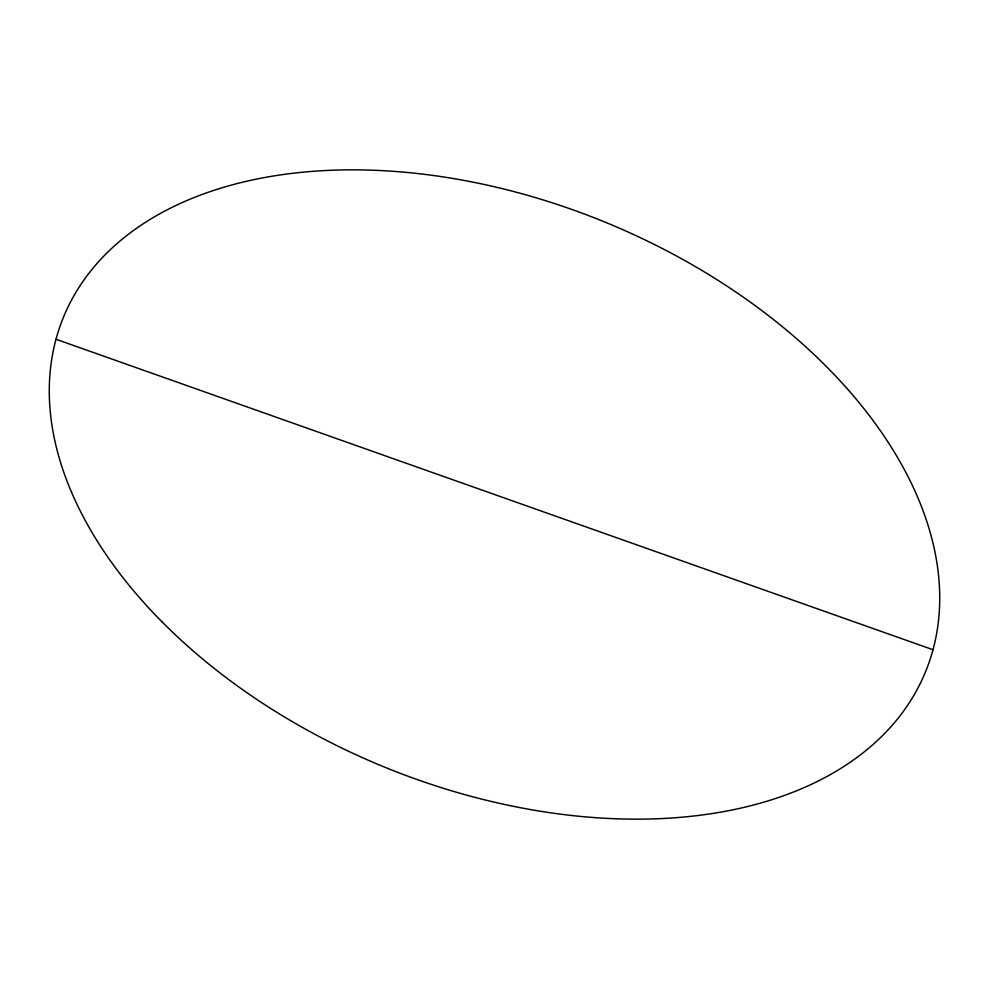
<?xml version="1.0" encoding="UTF-8"?>
<svg xmlns="http://www.w3.org/2000/svg" width="989" height="989" viewBox="0 0 989 989"><rect width="100%" height="100%" fill="white"/><g stroke="black" fill="none" stroke-linecap="round" stroke-linejoin="round"><path stroke-width="1.48" d="M56.002 339.264L932.998 649.736M161.85 621.673A466.066 293.943 22.4 0 0 917.1 689.605A466.066 293.943 22.4 0 0 404.55 172.222A466.066 293.943 22.4 0 0 161.85 621.673"/></g></svg>
